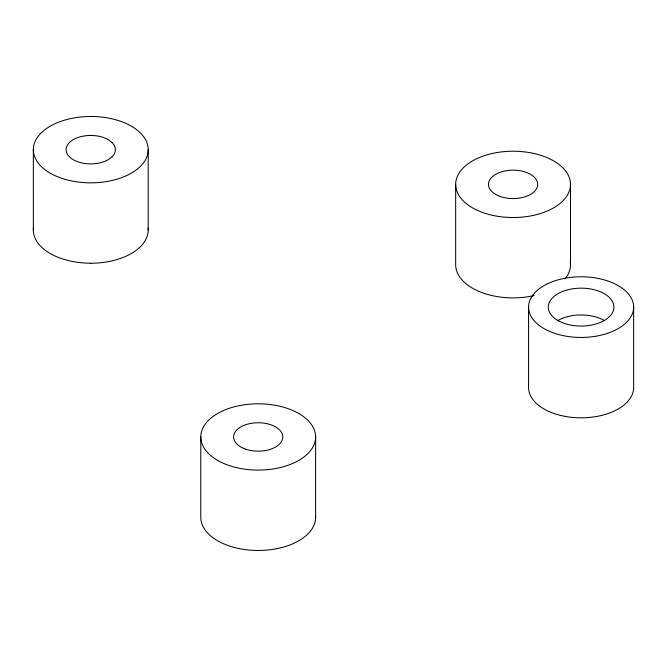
<?xml version="1.0" encoding="UTF-8"?>
<svg xmlns="http://www.w3.org/2000/svg" width="667" height="667" viewBox="0 0 667 667"><rect width="100%" height="100%" fill="white"/><g stroke="black" fill="none" stroke-linecap="round" stroke-linejoin="round"><path stroke-width="1" d="M112.089 156.787L108.171 159.73A24.646 14.232 0 0 1 73.312 159.738A24.646 14.232 0 0 1 73.312 139.62A24.646 14.232 0 0 1 108.162 139.62L112.089 142.571M633.65 307.112A52.551 30.34 0 0 1 554.827 333.383A52.551 30.34 0 0 1 554.827 280.84A52.551 30.34 0 0 1 633.65 307.112L633.65 387.485A52.551 30.34 0 0 1 581.099 417.825A52.551 30.34 0 0 1 528.556 387.485L528.556 307.112M570.502 184.367A57.42 33.15 0 0 1 484.367 213.081A57.42 33.15 0 0 1 484.367 155.661A57.42 33.15 0 0 1 570.502 184.367L570.502 264.741M455.661 184.367L455.661 264.741A57.42 33.15 0 0 0 534.05 295.606M315.624 436.952L315.624 517.325M200.784 436.952L200.784 517.325A57.42 33.15 0 0 0 259.863 550.458A57.42 33.15 0 0 0 315.524 515.408M148.199 149.683L148.199 230.048A57.504 33.2 0 0 1 90.729 263.232M90.77 116.5A57.454 33.167 0 0 0 33.342 149.666L33.35 230.048M558.054 320.418A32.808 18.943 0 0 1 603.693 320.16M90.77 263.207A57.454 33.167 0 0 1 33.442 228.106M148.099 228.131A57.504 33.2 0 0 1 148.199 230.048M33.342 149.666A57.454 33.167 0 0 0 90.77 182.833A57.504 33.2 0 0 0 131.374 173.128A57.504 33.2 0 0 0 143.822 136.96A57.504 33.2 0 0 0 90.729 116.458M112.089 142.571A24.646 14.232 0 0 1 112.089 156.787M570.285 261.856A57.42 33.15 0 0 1 564.899 279.023M558.512 320.852A32.808 18.943 0 0 0 613.006 311.539A32.808 18.943 0 0 0 571.786 288.944A32.808 18.943 0 0 0 558.512 320.852M217.6 460.388A57.42 33.15 0 0 0 313.665 445.531A57.42 33.15 0 0 0 243.338 404.927A57.42 33.15 0 0 0 217.6 460.388M245.898 449.25A24.612 14.207 0 0 0 282.808 436.952A24.612 14.207 0 0 0 245.898 424.646A24.612 14.207 0 0 0 245.898 449.25M495.681 194.414A24.612 14.207 0 0 0 536.852 188.044A24.612 14.207 0 0 0 506.712 170.644A24.612 14.207 0 0 0 495.681 194.414"/></g></svg>
